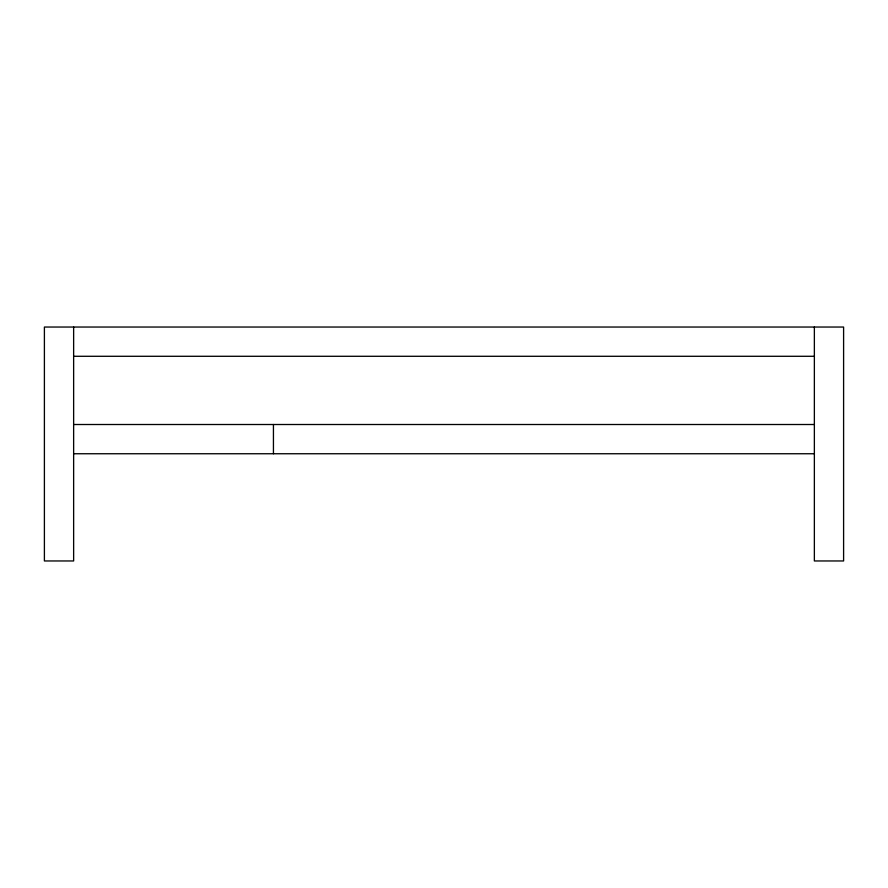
<?xml version="1.0" encoding="UTF-8"?>
<svg xmlns="http://www.w3.org/2000/svg" width="888" height="888" viewBox="0 0 888 888"><rect width="100%" height="100%" fill="white"/><g stroke="black" fill="none" stroke-linecap="round" stroke-linejoin="round"><path stroke-width="1.33" d="M73.637 356.288L814.363 356.288M73.637 424.508L814.363 424.508M73.637 453.746L814.363 453.746M814.363 327.039L814.363 560.961L843.6 560.961L843.6 327.039L44.4 327.039L44.4 560.961L73.637 560.961L73.637 327.039M273.437 424.508L273.437 453.746"/></g></svg>
